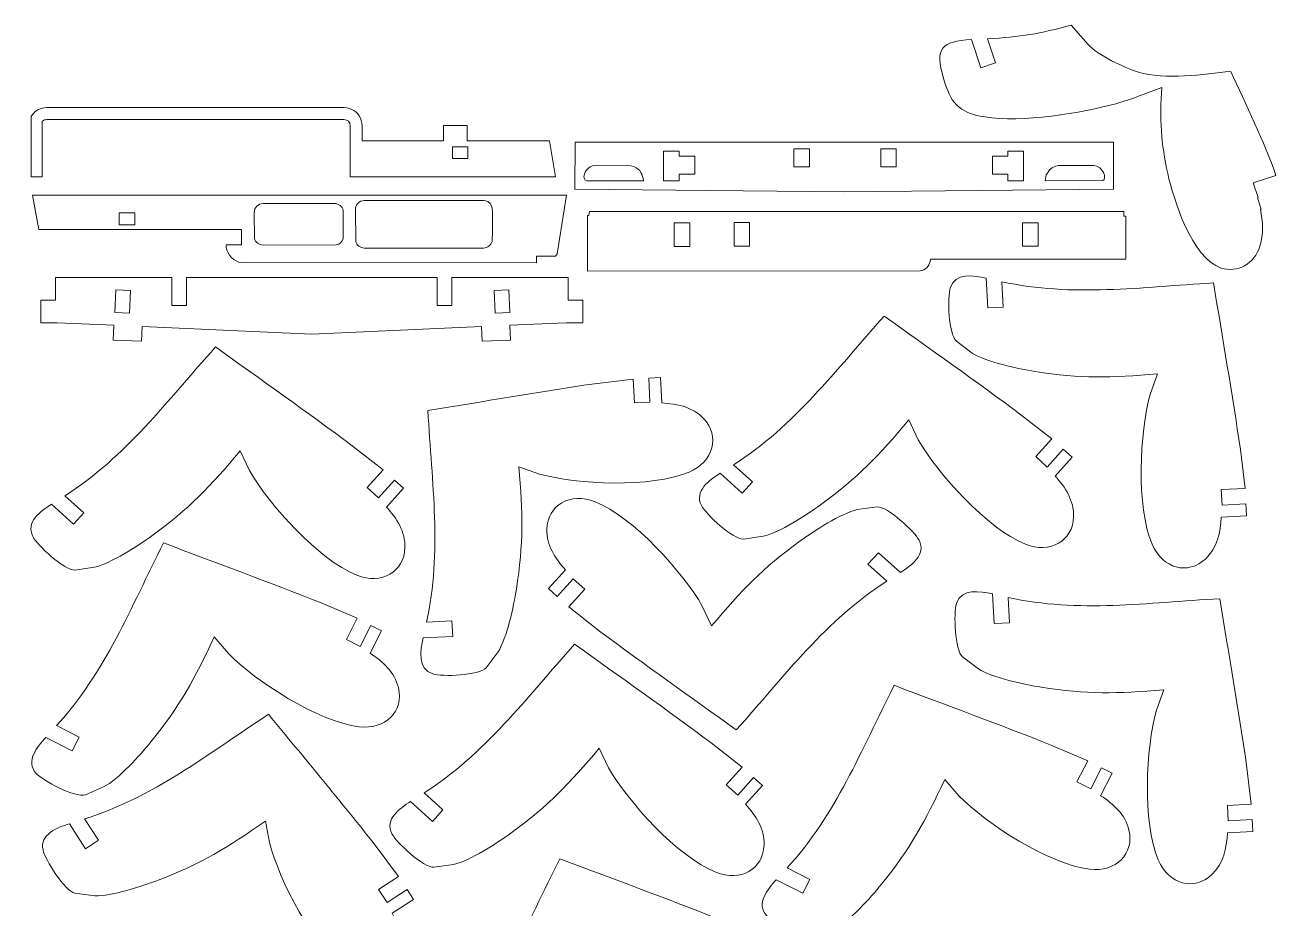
# Model space of a CAD drawing. Header units: centimetres. Extents: x -51 to 93, y -24 to 6.
# Drawn here: x 42.22 to 62.42, y -8.97 to 5.31 of the extents above; entities that cross this region are included whole.
import ezdxf

# ---------------------------------------------------------------- set-up
doc = ezdxf.new("R2010")
doc.units = ezdxf.units.CM
doc.header["$MEASUREMENT"] = 0
doc.layers.add('Camada 1', color=7, linetype='Continuous')

msp = doc.modelspace()

# ---------------------------------------------------------------- linework, layer by layer
at = {"layer": 'Camada 1', "color": 250, "lineweight": 9}
for points, knots in [([(62.17009, 2.33213), (62.17009, 2.33213), (62.18323, 2.3364), (62.18323, 2.3364), (62.18323, 2.3364), (62.18323, 2.3364), (62.12378, 2.51937), (62.12378, 2.51937), (62.12378, 2.51937), (62.12378, 2.51937), (62.13403, 2.5227), (62.13403, 2.5227), (62.13403, 2.5227), (62.13403, 2.5227), (62.05675, 2.76055), (62.05675, 2.76055), (62.05675, 2.76055), (62.05675, 2.76055), (62.42267, 2.87944), (62.42267, 2.87944), (62.42267, 2.87944), (62.2425, 3.40686), (61.92539, 4.04504), (61.69278, 4.56027), (61.69278, 4.56027), (61.25365, 4.51311), (60.63236, 4.41865), (60.20115, 4.54836), (60.20115, 4.54836), (59.96302, 4.61999), (59.55719, 4.82147), (59.38649, 4.99274), (59.38649, 4.99274), (59.38649, 4.99274), (59.11639, 5.30899), (59.11639, 5.30899), (59.11639, 5.30899), (58.61039, 5.16949), (58.28947, 5.1135), (57.76448, 5.08701), (57.76448, 5.08701), (57.76448, 5.08701), (57.89122, 4.69695), (57.89122, 4.69695), (57.89122, 4.69695), (57.89122, 4.69695), (57.65448, 4.62003), (57.65448, 4.62003), (57.65448, 4.62003), (57.65448, 4.62003), (57.50586, 5.07741), (57.50586, 5.07741), (57.50586, 5.07741), (57.01769, 5.04369), (56.9084, 4.94023), (57.054, 4.44714), (57.054, 4.44714), (57.16915, 4.05723), (57.28381, 3.89657), (57.72017, 3.82345), (57.72017, 3.82345), (58.30468, 3.7255), (59.28846, 3.88779), (59.85557, 4.044), (59.85557, 4.044), (60.05992, 4.10028), (60.3685, 4.22205), (60.5775, 4.29821), (60.5775, 4.29821), (60.54127, 3.81158), (60.56646, 3.38715), (60.67486, 2.90933), (60.67486, 2.90933), (60.76741, 2.50138), (61.05904, 1.53983), (61.53738, 1.38418), (61.53738, 1.38418), (61.80041, 1.29859), (62.07439, 1.45345), (62.16268, 1.73734), (62.16268, 1.73734), (62.22397, 1.93441), (62.2136, 2.13337), (62.17009, 2.33213)], [0, 0, 0, 0, 0.04545455, 0.04545455, 0.04545455, 0.04545455, 0.09090909, 0.09090909, 0.09090909, 0.09090909, 0.13636364, 0.13636364, 0.13636364, 0.13636364, 0.18181818, 0.18181818, 0.18181818, 0.18181818, 0.22727273, 0.22727273, 0.22727273, 0.22727273, 0.27272727, 0.27272727, 0.27272727, 0.27272727, 0.31818182, 0.31818182, 0.31818182, 0.31818182, 0.36363636, 0.36363636, 0.36363636, 0.36363636, 0.40909091, 0.40909091, 0.40909091, 0.40909091, 0.45454545, 0.45454545, 0.45454545, 0.45454545, 0.5, 0.5, 0.5, 0.5, 0.54545455, 0.54545455, 0.54545455, 0.54545455, 0.59090909, 0.59090909, 0.59090909, 0.59090909, 0.63636364, 0.63636364, 0.63636364, 0.63636364, 0.68181818, 0.68181818, 0.68181818, 0.68181818, 0.72727273, 0.72727273, 0.72727273, 0.72727273, 0.77272727, 0.77272727, 0.77272727, 0.77272727, 0.81818182, 0.81818182, 0.81818182, 0.81818182, 0.86363636, 0.86363636, 0.86363636, 0.86363636, 0.90909091, 0.90909091, 0.90909091, 0.90909091, 1, 1, 1, 1]), ([(42.3146, 2.85893), (42.3146, 2.85893), (42.49677, 2.85893), (42.49677, 2.85893), (42.49677, 2.85893), (42.49677, 2.85893), (42.49677, 3.75388), (42.49677, 3.75388), (42.49677, 3.75388), (42.52335, 3.7744), (42.53448, 3.78076), (42.57079, 3.78235), (42.57079, 3.78235), (42.57079, 3.78235), (47.36752, 3.78235), (47.36752, 3.78235), (47.36752, 3.78235), (47.43155, 3.7789), (47.4666, 3.74393), (47.47, 3.67987), (47.47, 3.67987), (47.47, 3.67987), (47.47, 2.85893), (47.47, 2.85893), (47.47, 2.85893), (47.47, 2.85893), (50.78599, 2.85893), (50.78599, 2.85893), (50.78599, 2.85893), (50.78599, 2.85893), (50.69026, 3.43607), (50.69026, 3.43607), (50.69026, 3.43607), (50.69026, 3.43607), (49.35929, 3.43607), (49.35929, 3.43607), (49.35929, 3.43607), (49.35929, 3.43607), (49.35929, 3.68614), (49.35929, 3.68614), (49.35929, 3.68614), (49.35929, 3.68614), (48.97454, 3.68614), (48.97454, 3.68614), (48.97454, 3.68614), (48.97454, 3.68614), (48.97454, 3.43607), (48.97454, 3.43607), (48.97454, 3.43607), (48.97454, 3.43607), (47.66239, 3.43607), (47.66239, 3.43607), (47.66239, 3.43607), (47.66332, 3.53542), (47.67668, 3.71739), (47.63629, 3.80634), (47.63629, 3.80634), (47.589, 3.91048), (47.48647, 3.97083), (47.37382, 3.97471), (47.37382, 3.97471), (47.37382, 3.97471), (42.56451, 3.97471), (42.56451, 3.97471), (42.56451, 3.97471), (42.47467, 3.9711), (42.39083, 3.93437), (42.33556, 3.86181), (42.33556, 3.86181), (42.33556, 3.86181), (42.3146, 3.83043), (42.3146, 3.83043), (42.3146, 3.83043), (42.3146, 3.83043), (42.3146, 2.85893), (42.3146, 2.85893)], [0, 0, 0, 0, 0.05, 0.05, 0.05, 0.05, 0.1, 0.1, 0.1, 0.1, 0.15, 0.15, 0.15, 0.15, 0.2, 0.2, 0.2, 0.2, 0.25, 0.25, 0.25, 0.25, 0.3, 0.3, 0.3, 0.3, 0.35, 0.35, 0.35, 0.35, 0.4, 0.4, 0.4, 0.4, 0.45, 0.45, 0.45, 0.45, 0.5, 0.5, 0.5, 0.5, 0.55, 0.55, 0.55, 0.55, 0.6, 0.6, 0.6, 0.6, 0.65, 0.65, 0.65, 0.65, 0.7, 0.7, 0.7, 0.7, 0.75, 0.75, 0.75, 0.75, 0.8, 0.8, 0.8, 0.8, 0.85, 0.85, 0.85, 0.85, 0.9, 0.9, 0.9, 0.9, 1, 1, 1, 1]), ([(49.37012, 3.34361), (49.37012, 3.34361), (49.37012, 3.15125), (49.37012, 3.15125), (49.37012, 3.15125), (49.37012, 3.15125), (49.12003, 3.15125), (49.12003, 3.15125), (49.12003, 3.15125), (49.12003, 3.15125), (49.12003, 3.34361), (49.12003, 3.34361), (49.12003, 3.34361), (49.12003, 3.34361), (49.37012, 3.34361), (49.37012, 3.34361)], [0, 0, 0, 0, 0.2, 0.2, 0.2, 0.2, 0.4, 0.4, 0.4, 0.4, 0.6, 0.6, 0.6, 0.6, 1, 1, 1, 1]), ([(55.45029, 2.6142), (55.45029, 2.6142), (51.10043, 2.65978), (51.10043, 2.65978), (51.10043, 2.65978), (51.10043, 2.65978), (51.10089, 3.41944), (51.10089, 3.41944), (51.10089, 3.41944), (51.10089, 3.41944), (59.80015, 3.41944), (59.80015, 3.41944), (59.80015, 3.41944), (59.80015, 3.41944), (59.80015, 2.65978), (59.80015, 2.65978), (59.80015, 2.65978), (59.80015, 2.65978), (55.45029, 2.6142), (55.45029, 2.6142)], [0, 0, 0, 0, 0.16666667, 0.16666667, 0.16666667, 0.16666667, 0.33333333, 0.33333333, 0.33333333, 0.33333333, 0.5, 0.5, 0.5, 0.5, 0.66666667, 0.66666667, 0.66666667, 0.66666667, 1, 1, 1, 1]), ([(52.78238, 2.7913), (52.78238, 2.7913), (52.78396, 2.90251), (52.78396, 2.90251), (52.78396, 2.90251), (52.78396, 2.90251), (53.03405, 2.90251), (53.03405, 2.90251), (53.03405, 2.90251), (53.03405, 2.90251), (53.03405, 3.19105), (53.03405, 3.19105), (53.03405, 3.19105), (53.03405, 3.19105), (52.78396, 3.19105), (52.78396, 3.19105), (52.78396, 3.19105), (52.78396, 3.19105), (52.78238, 3.27223), (52.78238, 3.27223), (52.78238, 3.27223), (52.78238, 3.27223), (52.53229, 3.27223), (52.53229, 3.27223), (52.53229, 3.27223), (52.53229, 3.27223), (52.53229, 2.7913), (52.53229, 2.7913), (52.53229, 2.7913), (52.53229, 2.7913), (52.78238, 2.7913), (52.78238, 2.7913)], [0, 0, 0, 0, 0.11111111, 0.11111111, 0.11111111, 0.11111111, 0.22222222, 0.22222222, 0.22222222, 0.22222222, 0.33333333, 0.33333333, 0.33333333, 0.33333333, 0.44444444, 0.44444444, 0.44444444, 0.44444444, 0.55555556, 0.55555556, 0.55555556, 0.55555556, 0.66666667, 0.66666667, 0.66666667, 0.66666667, 0.77777778, 0.77777778, 0.77777778, 0.77777778, 1, 1, 1, 1]), ([(54.8861, 3.01977), (54.8861, 3.01977), (54.8861, 3.30834), (54.8861, 3.30834), (54.8861, 3.30834), (54.8861, 3.30834), (54.63601, 3.30834), (54.63601, 3.30834), (54.63601, 3.30834), (54.63601, 3.30834), (54.63601, 3.01977), (54.63601, 3.01977), (54.63601, 3.01977), (54.63601, 3.01977), (54.8861, 3.01977), (54.8861, 3.01977)], [0, 0, 0, 0, 0.2, 0.2, 0.2, 0.2, 0.4, 0.4, 0.4, 0.4, 0.6, 0.6, 0.6, 0.6, 1, 1, 1, 1]), ([(56.04035, 3.01977), (56.04035, 3.01977), (56.04035, 3.30834), (56.04035, 3.30834), (56.04035, 3.30834), (56.04035, 3.30834), (56.29041, 3.30834), (56.29041, 3.30834), (56.29041, 3.30834), (56.29041, 3.30834), (56.29041, 3.01977), (56.29041, 3.01977), (56.29041, 3.01977), (56.29041, 3.01977), (56.04035, 3.01977), (56.04035, 3.01977)], [0, 0, 0, 0, 0.2, 0.2, 0.2, 0.2, 0.4, 0.4, 0.4, 0.4, 0.6, 0.6, 0.6, 0.6, 1, 1, 1, 1]), ([(58.09344, 3.19105), (58.09344, 3.19105), (57.84335, 3.19105), (57.84335, 3.19105), (57.84335, 3.19105), (57.84335, 3.19105), (57.84335, 2.90251), (57.84335, 2.90251), (57.84335, 2.90251), (57.84335, 2.90251), (58.09344, 2.90251), (58.09344, 2.90251), (58.09344, 2.90251), (58.09344, 2.90251), (58.09344, 2.7913), (58.09344, 2.7913), (58.09344, 2.7913), (58.09344, 2.7913), (58.34353, 2.7913), (58.34353, 2.7913), (58.34353, 2.7913), (58.34353, 2.7913), (58.34353, 3.27223), (58.34353, 3.27223), (58.34353, 3.27223), (58.34353, 3.27223), (58.09344, 3.27223), (58.09344, 3.27223), (58.09344, 3.27223), (58.09344, 3.27223), (58.09344, 3.19105), (58.09344, 3.19105)], [0, 0, 0, 0, 0.11111111, 0.11111111, 0.11111111, 0.11111111, 0.22222222, 0.22222222, 0.22222222, 0.22222222, 0.33333333, 0.33333333, 0.33333333, 0.33333333, 0.44444444, 0.44444444, 0.44444444, 0.44444444, 0.55555556, 0.55555556, 0.55555556, 0.55555556, 0.66666667, 0.66666667, 0.66666667, 0.66666667, 0.77777778, 0.77777778, 0.77777778, 0.77777778, 1, 1, 1, 1]), ([(51.2631, 2.80365), (51.2631, 2.80365), (51.29176, 2.79333), (51.29176, 2.79333), (51.29176, 2.79333), (51.29176, 2.79333), (52.20553, 2.79333), (52.20553, 2.79333), (52.20553, 2.79333), (52.19084, 2.89238), (52.16545, 2.97881), (52.05111, 3.02385), (52.05111, 3.02385), (52.05111, 3.02385), (51.95544, 3.04342), (51.95544, 3.04342), (51.95544, 3.04342), (51.95544, 3.04342), (51.39764, 3.03763), (51.39764, 3.03763), (51.39764, 3.03763), (51.32674, 3.02572), (51.26185, 2.95421), (51.24819, 2.87664), (51.24819, 2.87664), (51.24123, 2.83719), (51.2464, 2.8381), (51.2631, 2.80365)], [0, 0, 0, 0, 0.125, 0.125, 0.125, 0.125, 0.25, 0.25, 0.25, 0.25, 0.375, 0.375, 0.375, 0.375, 0.5, 0.5, 0.5, 0.5, 0.625, 0.625, 0.625, 0.625, 0.75, 0.75, 0.75, 0.75, 1, 1, 1, 1]), ([(58.71305, 2.88902), (58.71305, 2.88902), (58.69402, 2.79333), (58.69402, 2.79333), (58.69402, 2.79333), (58.69402, 2.79333), (59.62584, 2.79732), (59.62584, 2.79732), (59.62584, 2.79732), (59.69912, 2.82216), (59.63008, 3.03025), (59.47807, 3.04196), (59.47807, 3.04196), (59.47807, 3.04196), (58.90364, 3.0388), (58.90364, 3.0388), (58.90364, 3.0388), (58.80372, 3.02152), (58.75848, 2.97102), (58.71305, 2.88902)], [0, 0, 0, 0, 0.16666667, 0.16666667, 0.16666667, 0.16666667, 0.33333333, 0.33333333, 0.33333333, 0.33333333, 0.5, 0.5, 0.5, 0.5, 0.66666667, 0.66666667, 0.66666667, 0.66666667, 1, 1, 1, 1]), ([(42.43795, 2.00901), (42.43795, 2.00901), (42.33973, 2.56327), (42.33973, 2.56327), (42.33973, 2.56327), (42.33973, 2.56327), (50.96084, 2.56327), (50.96084, 2.56327), (50.96084, 2.56327), (50.96084, 2.56327), (50.81361, 1.61465), (50.81361, 1.61465), (50.81361, 1.61465), (50.81361, 1.61465), (50.78491, 1.57446), (50.78491, 1.57446), (50.78491, 1.57446), (50.78491, 1.57446), (50.47684, 1.57446), (50.47684, 1.57446), (50.47684, 1.57446), (50.47684, 1.57446), (50.47684, 1.47038), (50.47684, 1.47038), (50.47684, 1.47038), (50.47684, 1.47038), (45.7167, 1.47283), (45.7167, 1.47283), (45.7167, 1.47283), (45.59686, 1.48331), (45.48354, 1.59468), (45.46829, 1.72127), (45.46829, 1.72127), (45.46829, 1.72127), (45.46581, 1.75892), (45.46581, 1.75892), (45.46581, 1.75892), (45.46581, 1.75892), (45.7159, 1.75892), (45.7159, 1.75892), (45.7159, 1.75892), (45.7159, 1.75892), (45.7159, 2.00901), (45.7159, 2.00901), (45.7159, 2.00901), (45.7159, 2.00901), (42.43795, 2.00901), (42.43795, 2.00901)], [0, 0, 0, 0, 0.07692308, 0.07692308, 0.07692308, 0.07692308, 0.15384615, 0.15384615, 0.15384615, 0.15384615, 0.23076923, 0.23076923, 0.23076923, 0.23076923, 0.30769231, 0.30769231, 0.30769231, 0.30769231, 0.38461538, 0.38461538, 0.38461538, 0.38461538, 0.46153846, 0.46153846, 0.46153846, 0.46153846, 0.53846154, 0.53846154, 0.53846154, 0.53846154, 0.61538462, 0.61538462, 0.61538462, 0.61538462, 0.69230769, 0.69230769, 0.69230769, 0.69230769, 0.76923077, 0.76923077, 0.76923077, 0.76923077, 0.84615385, 0.84615385, 0.84615385, 0.84615385, 1, 1, 1, 1]), ([(47.35615, 1.86086), (47.35615, 1.86086), (47.35615, 2.32028), (47.35615, 2.32028), (47.35615, 2.32028), (47.34595, 2.37959), (47.2822, 2.42306), (47.21681, 2.42721), (47.21681, 2.42721), (47.21681, 2.42721), (46.06257, 2.42721), (46.06257, 2.42721), (46.06257, 2.42721), (45.9781, 2.42134), (45.92369, 2.36778), (45.91827, 2.28294), (45.91827, 2.28294), (45.91827, 2.28294), (45.92321, 1.86086), (45.92321, 1.86086), (45.92321, 1.86086), (45.93387, 1.80099), (45.99735, 1.75811), (46.06257, 1.75393), (46.06257, 1.75393), (46.06257, 1.75393), (47.24254, 1.75709), (47.24254, 1.75709), (47.24254, 1.75709), (47.30668, 1.76926), (47.33391, 1.80562), (47.35615, 1.86086)], [0, 0, 0, 0, 0.11111111, 0.11111111, 0.11111111, 0.11111111, 0.22222222, 0.22222222, 0.22222222, 0.22222222, 0.33333333, 0.33333333, 0.33333333, 0.33333333, 0.44444444, 0.44444444, 0.44444444, 0.44444444, 0.55555556, 0.55555556, 0.55555556, 0.55555556, 0.66666667, 0.66666667, 0.66666667, 0.66666667, 0.77777778, 0.77777778, 0.77777778, 0.77777778, 1, 1, 1, 1]), ([(49.76082, 1.81277), (49.76728, 1.90485), (49.77881, 2.33232), (49.75338, 2.39096), (49.75338, 2.39096), (49.73099, 2.44259), (49.67579, 2.47175), (49.62146, 2.47533), (49.62146, 2.47533), (49.62146, 2.47533), (47.69774, 2.47533), (47.69774, 2.47533), (47.69774, 2.47533), (47.61315, 2.46941), (47.55899, 2.41593), (47.55344, 2.33103), (47.55344, 2.33103), (47.55344, 2.33103), (47.55838, 1.81277), (47.55838, 1.81277), (47.55838, 1.81277), (47.56834, 1.75255), (47.63394, 1.71), (47.69774, 1.70584), (47.69774, 1.70584), (47.69774, 1.70584), (49.62146, 1.70584), (49.62146, 1.70584), (49.62146, 1.70584), (49.69865, 1.71056), (49.73431, 1.74699), (49.76082, 1.81277)], [0, 0, 0, 0, 0.11111111, 0.11111111, 0.11111111, 0.11111111, 0.22222222, 0.22222222, 0.22222222, 0.22222222, 0.33333333, 0.33333333, 0.33333333, 0.33333333, 0.44444444, 0.44444444, 0.44444444, 0.44444444, 0.55555556, 0.55555556, 0.55555556, 0.55555556, 0.66666667, 0.66666667, 0.66666667, 0.66666667, 0.77777778, 0.77777778, 0.77777778, 0.77777778, 1, 1, 1, 1]), ([(43.73928, 2.08194), (43.73928, 2.08194), (43.73928, 2.2743), (43.73928, 2.2743), (43.73928, 2.2743), (43.73928, 2.2743), (43.98937, 2.2743), (43.98937, 2.2743), (43.98937, 2.2743), (43.98937, 2.2743), (43.98937, 2.08194), (43.98937, 2.08194), (43.98937, 2.08194), (43.98937, 2.08194), (43.73928, 2.08194), (43.73928, 2.08194)], [0, 0, 0, 0, 0.2, 0.2, 0.2, 0.2, 0.4, 0.4, 0.4, 0.4, 0.6, 0.6, 0.6, 0.6, 1, 1, 1, 1]), ([(51.30078, 2.23089), (51.30078, 2.23089), (51.30078, 1.33589), (51.30078, 1.33589), (51.30078, 1.33589), (51.30078, 1.33589), (56.67488, 1.33753), (56.67488, 1.33753), (56.67488, 1.33753), (56.75757, 1.34473), (56.82014, 1.41299), (56.83706, 1.49135), (56.83706, 1.49135), (56.83706, 1.49135), (56.84214, 1.52825), (56.84214, 1.52825), (56.84214, 1.52825), (56.84214, 1.52825), (59.99979, 1.52825), (59.99979, 1.52825), (59.99979, 1.52825), (59.99979, 1.52825), (59.99979, 2.2208), (59.99979, 2.2208), (59.99979, 2.2208), (59.99979, 2.2208), (59.96573, 2.2208), (59.96573, 2.2208), (59.96573, 2.2208), (59.96573, 2.2208), (59.96573, 2.29775), (59.96573, 2.29775), (59.96573, 2.29775), (59.96573, 2.29775), (51.33481, 2.29775), (51.33481, 2.29775), (51.33481, 2.29775), (51.33481, 2.29775), (51.32523, 2.23089), (51.32523, 2.23089), (51.32523, 2.23089), (51.32523, 2.23089), (51.30078, 2.23089), (51.30078, 2.23089)], [0, 0, 0, 0, 0.08333333, 0.08333333, 0.08333333, 0.08333333, 0.16666667, 0.16666667, 0.16666667, 0.16666667, 0.25, 0.25, 0.25, 0.25, 0.33333333, 0.33333333, 0.33333333, 0.33333333, 0.41666667, 0.41666667, 0.41666667, 0.41666667, 0.5, 0.5, 0.5, 0.5, 0.58333333, 0.58333333, 0.58333333, 0.58333333, 0.66666667, 0.66666667, 0.66666667, 0.66666667, 0.75, 0.75, 0.75, 0.75, 0.83333333, 0.83333333, 0.83333333, 0.83333333, 1, 1, 1, 1]), ([(52.95498, 1.72981), (52.95498, 1.72981), (52.70489, 1.72981), (52.70489, 1.72981), (52.70489, 1.72981), (52.70489, 1.72981), (52.70489, 2.11455), (52.70489, 2.11455), (52.70489, 2.11455), (52.70489, 2.11455), (52.95498, 2.11455), (52.95498, 2.11455), (52.95498, 2.11455), (52.95498, 2.11455), (52.95498, 1.72981), (52.95498, 1.72981)], [0, 0, 0, 0, 0.2, 0.2, 0.2, 0.2, 0.4, 0.4, 0.4, 0.4, 0.6, 0.6, 0.6, 0.6, 1, 1, 1, 1]), ([(53.66949, 2.12031), (53.66949, 2.12031), (53.66949, 1.73556), (53.66949, 1.73556), (53.66949, 1.73556), (53.66949, 1.73556), (53.91958, 1.73556), (53.91958, 1.73556), (53.91958, 1.73556), (53.91958, 1.73556), (53.91958, 2.12031), (53.91958, 2.12031), (53.91958, 2.12031), (53.91958, 2.12031), (53.66949, 2.12031), (53.66949, 2.12031)], [0, 0, 0, 0, 0.2, 0.2, 0.2, 0.2, 0.4, 0.4, 0.4, 0.4, 0.6, 0.6, 0.6, 0.6, 1, 1, 1, 1]), ([(58.58101, 2.11455), (58.58101, 2.11455), (58.33092, 2.11455), (58.33092, 2.11455), (58.33092, 2.11455), (58.33092, 2.11455), (58.33092, 1.73556), (58.33092, 1.73556), (58.33092, 1.73556), (58.33092, 1.73556), (58.58101, 1.73556), (58.58101, 1.73556), (58.58101, 1.73556), (58.58101, 1.73556), (58.58101, 2.11455), (58.58101, 2.11455)], [0, 0, 0, 0, 0.2, 0.2, 0.2, 0.2, 0.4, 0.4, 0.4, 0.4, 0.6, 0.6, 0.6, 0.6, 1, 1, 1, 1]), ([(50.99113, 0.86676), (50.99113, 0.86676), (50.99113, 1.23306), (50.99113, 1.23306), (50.99113, 1.23306), (50.99113, 1.23306), (49.11033, 1.23306), (49.11033, 1.23306), (49.11033, 1.23306), (49.11033, 1.23306), (49.11033, 0.78031), (49.11033, 0.78031), (49.11033, 0.78031), (49.11033, 0.78031), (48.87223, 0.78031), (48.87223, 0.78031), (48.87223, 0.78031), (48.87223, 0.78031), (48.87223, 1.23306), (48.87223, 1.23306), (48.87223, 1.23306), (48.87223, 1.23306), (44.82454, 1.23306), (44.82454, 1.23306), (44.82454, 1.23306), (44.82454, 1.23306), (44.82454, 0.78034), (44.82454, 0.78034), (44.82454, 0.78034), (44.82454, 0.78034), (44.58644, 0.78034), (44.58644, 0.78034), (44.58644, 0.78034), (44.58644, 0.78034), (44.58642, 1.23306), (44.58642, 1.23306), (44.58642, 1.23306), (44.58642, 1.23306), (42.70945, 1.23306), (42.70945, 1.23306), (42.70945, 1.23306), (42.70945, 1.23306), (42.70945, 0.86676), (42.70945, 0.86676), (42.70945, 0.86676), (42.70945, 0.86676), (42.47135, 0.86676), (42.47135, 0.86676), (42.47135, 0.86676), (42.47135, 0.86676), (42.47135, 0.50045), (42.47135, 0.50045), (42.47135, 0.50045), (42.47135, 0.50045), (42.73692, 0.50045), (42.73692, 0.50045), (42.73692, 0.50045), (42.73692, 0.50045), (43.65175, 0.4591), (43.65175, 0.4591), (43.65175, 0.4591), (43.65175, 0.4591), (43.641, 0.22124), (43.641, 0.22124), (43.641, 0.22124), (43.641, 0.22124), (44.09842, 0.20057), (44.09842, 0.20057), (44.09842, 0.20057), (44.09842, 0.20057), (44.10917, 0.43843), (44.10917, 0.43843), (44.10917, 0.43843), (44.10917, 0.43843), (46.84867, 0.31461), (46.84867, 0.31461), (46.84867, 0.31461), (46.84867, 0.31461), (49.58816, 0.43843), (49.58816, 0.43843), (49.58816, 0.43843), (49.58816, 0.43843), (49.59891, 0.20057), (49.59891, 0.20057), (49.59891, 0.20057), (49.59891, 0.20057), (50.05633, 0.22124), (50.05633, 0.22124), (50.05633, 0.22124), (50.05633, 0.22124), (50.04558, 0.4591), (50.04558, 0.4591), (50.04558, 0.4591), (50.04558, 0.4591), (50.96042, 0.50045), (50.96042, 0.50045), (50.96042, 0.50045), (50.96042, 0.50045), (51.22923, 0.50045), (51.22923, 0.50045), (51.22923, 0.50045), (51.22923, 0.50045), (51.22923, 0.86676), (51.22923, 0.86676), (51.22923, 0.86676), (51.22923, 0.86676), (50.99113, 0.86676), (50.99113, 0.86676)], [0, 0, 0, 0, 0.03571429, 0.03571429, 0.03571429, 0.03571429, 0.07142857, 0.07142857, 0.07142857, 0.07142857, 0.10714286, 0.10714286, 0.10714286, 0.10714286, 0.14285714, 0.14285714, 0.14285714, 0.14285714, 0.17857143, 0.17857143, 0.17857143, 0.17857143, 0.21428571, 0.21428571, 0.21428571, 0.21428571, 0.25, 0.25, 0.25, 0.25, 0.28571429, 0.28571429, 0.28571429, 0.28571429, 0.32142857, 0.32142857, 0.32142857, 0.32142857, 0.35714286, 0.35714286, 0.35714286, 0.35714286, 0.39285714, 0.39285714, 0.39285714, 0.39285714, 0.42857143, 0.42857143, 0.42857143, 0.42857143, 0.46428571, 0.46428571, 0.46428571, 0.46428571, 0.5, 0.5, 0.5, 0.5, 0.53571429, 0.53571429, 0.53571429, 0.53571429, 0.57142857, 0.57142857, 0.57142857, 0.57142857, 0.60714286, 0.60714286, 0.60714286, 0.60714286, 0.64285714, 0.64285714, 0.64285714, 0.64285714, 0.67857143, 0.67857143, 0.67857143, 0.67857143, 0.71428571, 0.71428571, 0.71428571, 0.71428571, 0.75, 0.75, 0.75, 0.75, 0.78571429, 0.78571429, 0.78571429, 0.78571429, 0.82142857, 0.82142857, 0.82142857, 0.82142857, 0.85714286, 0.85714286, 0.85714286, 0.85714286, 0.89285714, 0.89285714, 0.89285714, 0.89285714, 0.92857143, 0.92857143, 0.92857143, 0.92857143, 1, 1, 1, 1]), ([(58.01837, 0.754), (58.01837, 0.754), (57.99577, 1.16354), (57.99577, 1.16354), (57.99577, 1.16354), (59.13682, 0.91268), (60.23943, 1.07848), (61.41481, 1.14279), (61.41481, 1.14279), (61.55978, 0.2498), (61.71764, -0.65268), (61.84796, -1.54641), (61.84796, -1.54641), (61.84796, -1.54641), (61.92384, -2.17445), (61.92384, -2.17445), (61.92384, -2.17445), (61.92384, -2.17445), (61.53961, -2.19459), (61.53961, -2.19459), (61.53961, -2.19459), (61.53961, -2.19459), (61.5527, -2.44435), (61.5527, -2.44435), (61.5527, -2.44435), (61.5527, -2.44435), (61.93692, -2.42421), (61.93692, -2.42421), (61.93692, -2.42421), (61.93692, -2.42421), (61.94699, -2.61633), (61.94699, -2.61633), (61.94699, -2.61633), (61.94699, -2.61633), (61.53821, -2.63775), (61.53821, -2.63775), (61.53821, -2.63775), (61.52644, -2.88291), (61.47491, -3.13469), (61.28707, -3.31131), (61.28707, -3.31131), (61.00075, -3.58051), (60.5917, -3.47313), (60.42207, -3.07596), (60.42207, -3.07596), (60.16037, -2.46322), (60.22347, -1.26562), (60.39071, -0.65794), (60.39071, -0.65794), (60.39071, -0.65794), (60.50878, -0.32644), (60.50878, -0.32644), (60.50878, -0.32644), (59.75432, -0.38959), (59.27323, -0.40514), (58.52911, -0.28614), (58.52911, -0.28614), (58.25798, -0.24278), (57.74683, -0.13589), (57.51727, 0.00943), (57.51727, 0.00943), (57.51727, 0.00943), (57.26043, 0.20261), (57.26043, 0.20261), (57.26043, 0.20261), (57.13271, 0.31576), (57.11462, 0.91382), (57.16212, 1.06367), (57.16212, 1.06367), (57.24259, 1.31754), (57.54103, 1.26297), (57.74347, 1.22121), (57.74347, 1.22121), (57.74347, 1.22121), (57.76864, 0.74092), (57.76864, 0.74092), (57.76864, 0.74092), (57.76864, 0.74092), (58.01837, 0.754), (58.01837, 0.754)], [0, 0, 0, 0, 0.04761905, 0.04761905, 0.04761905, 0.04761905, 0.0952381, 0.0952381, 0.0952381, 0.0952381, 0.14285714, 0.14285714, 0.14285714, 0.14285714, 0.19047619, 0.19047619, 0.19047619, 0.19047619, 0.23809524, 0.23809524, 0.23809524, 0.23809524, 0.28571429, 0.28571429, 0.28571429, 0.28571429, 0.33333333, 0.33333333, 0.33333333, 0.33333333, 0.38095238, 0.38095238, 0.38095238, 0.38095238, 0.42857143, 0.42857143, 0.42857143, 0.42857143, 0.47619048, 0.47619048, 0.47619048, 0.47619048, 0.52380952, 0.52380952, 0.52380952, 0.52380952, 0.57142857, 0.57142857, 0.57142857, 0.57142857, 0.61904762, 0.61904762, 0.61904762, 0.61904762, 0.66666667, 0.66666667, 0.66666667, 0.66666667, 0.71428571, 0.71428571, 0.71428571, 0.71428571, 0.76190476, 0.76190476, 0.76190476, 0.76190476, 0.80952381, 0.80952381, 0.80952381, 0.80952381, 0.85714286, 0.85714286, 0.85714286, 0.85714286, 0.9047619, 0.9047619, 0.9047619, 0.9047619, 1, 1, 1, 1]), ([(43.68232, 1.03276), (43.68232, 1.03276), (43.66694, 0.66677), (43.66694, 0.66677), (43.66694, 0.66677), (43.66694, 0.66677), (43.90485, 0.65678), (43.90485, 0.65678), (43.90485, 0.65678), (43.90485, 0.65678), (43.92022, 1.02269), (43.92022, 1.02269), (43.92022, 1.02269), (43.92022, 1.02269), (43.68232, 1.03276), (43.68232, 1.03276)], [0, 0, 0, 0, 0.2, 0.2, 0.2, 0.2, 0.4, 0.4, 0.4, 0.4, 0.6, 0.6, 0.6, 0.6, 1, 1, 1, 1]), ([(50.0466, 0.66644), (50.0466, 0.66644), (50.03163, 1.03245), (50.03163, 1.03245), (50.03163, 1.03245), (50.03163, 1.03245), (49.7936, 1.02278), (49.7936, 1.02278), (49.7936, 1.02278), (49.7936, 1.02278), (49.80869, 0.65678), (49.80869, 0.65678), (49.80869, 0.65678), (49.80869, 0.65678), (50.0466, 0.66644), (50.0466, 0.66644)], [0, 0, 0, 0, 0.2, 0.2, 0.2, 0.2, 0.4, 0.4, 0.4, 0.4, 0.6, 0.6, 0.6, 0.6, 1, 1, 1, 1]), ([(53.96797, -2.06732), (53.96797, -2.06732), (53.66242, -1.79374), (53.66242, -1.79374), (53.66242, -1.79374), (54.64718, -1.16356), (55.30842, -0.26822), (56.0947, 0.60924), (56.0947, 0.60924), (56.82867, 0.0803), (57.57842, -0.44622), (58.30255, -0.98604), (58.30255, -0.98604), (58.30255, -0.98604), (58.80028, -1.37647), (58.80028, -1.37647), (58.80028, -1.37647), (58.80028, -1.37647), (58.54283, -1.6624), (58.54283, -1.6624), (58.54283, -1.6624), (58.54283, -1.6624), (58.72869, -1.82974), (58.72869, -1.82974), (58.72869, -1.82974), (58.72869, -1.82974), (58.98613, -1.54381), (58.98613, -1.54381), (58.98613, -1.54381), (58.98613, -1.54381), (59.12911, -1.67255), (59.12911, -1.67255), (59.12911, -1.67255), (59.12911, -1.67255), (58.8552, -1.97675), (58.8552, -1.97675), (58.8552, -1.97675), (59.0203, -2.15852), (59.16177, -2.37281), (59.15389, -2.6306), (59.15389, -2.6306), (59.14188, -3.02328), (58.77676, -3.23677), (58.37583, -3.07584), (58.37583, -3.07584), (57.75761, -2.82769), (56.95519, -1.93607), (56.64386, -1.38822), (56.64386, -1.38822), (56.64386, -1.38822), (56.49296, -1.07034), (56.49296, -1.07034), (56.49296, -1.07034), (56.00415, -1.64845), (55.67491, -1.99964), (55.06463, -2.44169), (55.06463, -2.44169), (54.84231, -2.60273), (54.40513, -2.88859), (54.14013, -2.94814), (54.14013, -2.94814), (54.14013, -2.94814), (53.82193, -2.99317), (53.82193, -2.99317), (53.82193, -2.99317), (53.65162, -3.00346), (53.21589, -2.59335), (53.14354, -2.45381), (53.14354, -2.45381), (53.02095, -2.21736), (53.27054, -2.04499), (53.44324, -1.93135), (53.44324, -1.93135), (53.44324, -1.93135), (53.80064, -2.25316), (53.80064, -2.25316), (53.80064, -2.25316), (53.80064, -2.25316), (53.96797, -2.06732), (53.96797, -2.06732)], [0, 0, 0, 0, 0.04761905, 0.04761905, 0.04761905, 0.04761905, 0.0952381, 0.0952381, 0.0952381, 0.0952381, 0.14285714, 0.14285714, 0.14285714, 0.14285714, 0.19047619, 0.19047619, 0.19047619, 0.19047619, 0.23809524, 0.23809524, 0.23809524, 0.23809524, 0.28571429, 0.28571429, 0.28571429, 0.28571429, 0.33333333, 0.33333333, 0.33333333, 0.33333333, 0.38095238, 0.38095238, 0.38095238, 0.38095238, 0.42857143, 0.42857143, 0.42857143, 0.42857143, 0.47619048, 0.47619048, 0.47619048, 0.47619048, 0.52380952, 0.52380952, 0.52380952, 0.52380952, 0.57142857, 0.57142857, 0.57142857, 0.57142857, 0.61904762, 0.61904762, 0.61904762, 0.61904762, 0.66666667, 0.66666667, 0.66666667, 0.66666667, 0.71428571, 0.71428571, 0.71428571, 0.71428571, 0.76190476, 0.76190476, 0.76190476, 0.76190476, 0.80952381, 0.80952381, 0.80952381, 0.80952381, 0.85714286, 0.85714286, 0.85714286, 0.85714286, 0.9047619, 0.9047619, 0.9047619, 0.9047619, 1, 1, 1, 1]), ([(43.16797, -2.56732), (43.16797, -2.56732), (42.86241, -2.29373), (42.86241, -2.29373), (42.86241, -2.29373), (43.84633, -1.66461), (44.50945, -0.76686), (45.29472, 0.10922), (45.29472, 0.10922), (46.02868, -0.41969), (46.77844, -0.94624), (47.50255, -1.48604), (47.50255, -1.48604), (47.50255, -1.48604), (48.0003, -1.87649), (48.0003, -1.87649), (48.0003, -1.87649), (48.0003, -1.87649), (47.74285, -2.16242), (47.74285, -2.16242), (47.74285, -2.16242), (47.74285, -2.16242), (47.92871, -2.32976), (47.92871, -2.32976), (47.92871, -2.32976), (47.92871, -2.32976), (48.18616, -2.04383), (48.18616, -2.04383), (48.18616, -2.04383), (48.18616, -2.04383), (48.32911, -2.17255), (48.32911, -2.17255), (48.32911, -2.17255), (48.32911, -2.17255), (48.0552, -2.47675), (48.0552, -2.47675), (48.0552, -2.47675), (48.22029, -2.6585), (48.36179, -2.87283), (48.35389, -3.1306), (48.35389, -3.1306), (48.34185, -3.52336), (47.97671, -3.73679), (47.57583, -3.57584), (47.57583, -3.57584), (46.95747, -3.32757), (46.15534, -2.43622), (45.84386, -1.88822), (45.84386, -1.88822), (45.84386, -1.88822), (45.69296, -1.57034), (45.69296, -1.57034), (45.69296, -1.57034), (45.20411, -2.14851), (44.87496, -2.49961), (44.26463, -2.94169), (44.26463, -2.94169), (44.04224, -3.10278), (43.60523, -3.38857), (43.34013, -3.44814), (43.34013, -3.44814), (43.34013, -3.44814), (43.02193, -3.49317), (43.02193, -3.49317), (43.02193, -3.49317), (42.85162, -3.50346), (42.41588, -3.09336), (42.34354, -2.95381), (42.34354, -2.95381), (42.22096, -2.71737), (42.47055, -2.54498), (42.64324, -2.43135), (42.64324, -2.43135), (42.64324, -2.43135), (43.00064, -2.75316), (43.00064, -2.75316), (43.00064, -2.75316), (43.00064, -2.75316), (43.16797, -2.56732), (43.16797, -2.56732)], [0, 0, 0, 0, 0.04761905, 0.04761905, 0.04761905, 0.04761905, 0.0952381, 0.0952381, 0.0952381, 0.0952381, 0.14285714, 0.14285714, 0.14285714, 0.14285714, 0.19047619, 0.19047619, 0.19047619, 0.19047619, 0.23809524, 0.23809524, 0.23809524, 0.23809524, 0.28571429, 0.28571429, 0.28571429, 0.28571429, 0.33333333, 0.33333333, 0.33333333, 0.33333333, 0.38095238, 0.38095238, 0.38095238, 0.38095238, 0.42857143, 0.42857143, 0.42857143, 0.42857143, 0.47619048, 0.47619048, 0.47619048, 0.47619048, 0.52380952, 0.52380952, 0.52380952, 0.52380952, 0.57142857, 0.57142857, 0.57142857, 0.57142857, 0.61904762, 0.61904762, 0.61904762, 0.61904762, 0.66666667, 0.66666667, 0.66666667, 0.66666667, 0.71428571, 0.71428571, 0.71428571, 0.71428571, 0.76190476, 0.76190476, 0.76190476, 0.76190476, 0.80952381, 0.80952381, 0.80952381, 0.80952381, 0.85714286, 0.85714286, 0.85714286, 0.85714286, 0.9047619, 0.9047619, 0.9047619, 0.9047619, 1, 1, 1, 1]), ([(49.1131, -4.3151), (49.1131, -4.3151), (48.70359, -4.3377), (48.70359, -4.3377), (48.70359, -4.3377), (48.95442, -3.1968), (48.78858, -2.09383), (48.72434, -0.91866), (48.72434, -0.91866), (49.61732, -0.77367), (50.51981, -0.61583), (51.41353, -0.48551), (51.41353, -0.48551), (51.41353, -0.48551), (52.04158, -0.40963), (52.04158, -0.40963), (52.04158, -0.40963), (52.04158, -0.40963), (52.06172, -0.79386), (52.06172, -0.79386), (52.06172, -0.79386), (52.06172, -0.79386), (52.31144, -0.78077), (52.31144, -0.78077), (52.31144, -0.78077), (52.31144, -0.78077), (52.2913, -0.39655), (52.2913, -0.39655), (52.2913, -0.39655), (52.2913, -0.39655), (52.48343, -0.38648), (52.48343, -0.38648), (52.48343, -0.38648), (52.48343, -0.38648), (52.50485, -0.79526), (52.50485, -0.79526), (52.50485, -0.79526), (52.75013, -0.80705), (53.00168, -0.85853), (53.1784, -1.0464), (53.1784, -1.0464), (53.44754, -1.33253), (53.34042, -1.74167), (52.94306, -1.9114), (52.94306, -1.9114), (52.33044, -2.17308), (51.13258, -2.11001), (50.52504, -1.94276), (50.52504, -1.94276), (50.52504, -1.94276), (50.19356, -1.82469), (50.19356, -1.82469), (50.19356, -1.82469), (50.25671, -2.57918), (50.27224, -3.06021), (50.15327, -3.80436), (50.15327, -3.80436), (50.10993, -4.07547), (50.00297, -4.58666), (49.85767, -4.8162), (49.85767, -4.8162), (49.85767, -4.8162), (49.66451, -5.07304), (49.66451, -5.07304), (49.66451, -5.07304), (49.55136, -5.20075), (48.95326, -5.21887), (48.80343, -5.17135), (48.80343, -5.17135), (48.54955, -5.09084), (48.60415, -4.79246), (48.64591, -4.59), (48.64591, -4.59), (48.64591, -4.59), (49.12618, -4.56483), (49.12618, -4.56483), (49.12618, -4.56483), (49.12618, -4.56483), (49.1131, -4.3151), (49.1131, -4.3151)], [0, 0, 0, 0, 0.04761905, 0.04761905, 0.04761905, 0.04761905, 0.0952381, 0.0952381, 0.0952381, 0.0952381, 0.14285714, 0.14285714, 0.14285714, 0.14285714, 0.19047619, 0.19047619, 0.19047619, 0.19047619, 0.23809524, 0.23809524, 0.23809524, 0.23809524, 0.28571429, 0.28571429, 0.28571429, 0.28571429, 0.33333333, 0.33333333, 0.33333333, 0.33333333, 0.38095238, 0.38095238, 0.38095238, 0.38095238, 0.42857143, 0.42857143, 0.42857143, 0.42857143, 0.47619048, 0.47619048, 0.47619048, 0.47619048, 0.52380952, 0.52380952, 0.52380952, 0.52380952, 0.57142857, 0.57142857, 0.57142857, 0.57142857, 0.61904762, 0.61904762, 0.61904762, 0.61904762, 0.66666667, 0.66666667, 0.66666667, 0.66666667, 0.71428571, 0.71428571, 0.71428571, 0.71428571, 0.76190476, 0.76190476, 0.76190476, 0.76190476, 0.80952381, 0.80952381, 0.80952381, 0.80952381, 0.85714286, 0.85714286, 0.85714286, 0.85714286, 0.9047619, 0.9047619, 0.9047619, 0.9047619, 1, 1, 1, 1]), ([(55.83261, -3.39905), (55.83261, -3.39905), (56.13818, -3.67261), (56.13818, -3.67261), (56.13818, -3.67261), (55.1538, -4.30226), (54.49169, -5.19886), (53.70587, -6.07557), (53.70587, -6.07557), (52.97202, -5.54685), (52.22189, -5.01997), (51.49801, -4.48033), (51.49801, -4.48033), (51.49801, -4.48033), (51.00026, -4.08988), (51.00026, -4.08988), (51.00026, -4.08988), (51.00026, -4.08988), (51.25771, -3.80396), (51.25771, -3.80396), (51.25771, -3.80396), (51.25771, -3.80396), (51.07188, -3.63664), (51.07188, -3.63664), (51.07188, -3.63664), (51.07188, -3.63664), (50.81443, -3.92256), (50.81443, -3.92256), (50.81443, -3.92256), (50.81443, -3.92256), (50.67146, -3.79383), (50.67146, -3.79383), (50.67146, -3.79383), (50.67146, -3.79383), (50.94538, -3.48961), (50.94538, -3.48961), (50.94538, -3.48961), (50.7803, -3.30785), (50.6388, -3.09354), (50.64668, -2.83577), (50.64668, -2.83577), (50.65868, -2.4432), (51.02359, -2.22958), (51.42477, -2.39051), (51.42477, -2.39051), (52.04296, -2.63849), (52.8453, -3.53043), (53.15671, -4.07815), (53.15671, -4.07815), (53.15671, -4.07815), (53.30763, -4.39602), (53.30763, -4.39602), (53.30763, -4.39602), (53.79647, -3.81786), (54.12563, -3.46675), (54.73594, -3.02468), (54.73594, -3.02468), (54.95834, -2.86358), (55.39535, -2.57782), (55.66046, -2.51821), (55.66046, -2.51821), (55.66046, -2.51821), (55.97866, -2.47318), (55.97866, -2.47318), (55.97866, -2.47318), (56.14899, -2.46288), (56.58471, -2.87305), (56.65703, -3.01257), (56.65703, -3.01257), (56.77962, -3.24902), (56.53007, -3.42135), (56.35735, -3.535), (56.35735, -3.535), (56.35735, -3.535), (55.99995, -3.21319), (55.99995, -3.21319), (55.99995, -3.21319), (55.99995, -3.21319), (55.83261, -3.39905), (55.83261, -3.39905)], [0, 0, 0, 0, 0.04761905, 0.04761905, 0.04761905, 0.04761905, 0.0952381, 0.0952381, 0.0952381, 0.0952381, 0.14285714, 0.14285714, 0.14285714, 0.14285714, 0.19047619, 0.19047619, 0.19047619, 0.19047619, 0.23809524, 0.23809524, 0.23809524, 0.23809524, 0.28571429, 0.28571429, 0.28571429, 0.28571429, 0.33333333, 0.33333333, 0.33333333, 0.33333333, 0.38095238, 0.38095238, 0.38095238, 0.38095238, 0.42857143, 0.42857143, 0.42857143, 0.42857143, 0.47619048, 0.47619048, 0.47619048, 0.47619048, 0.52380952, 0.52380952, 0.52380952, 0.52380952, 0.57142857, 0.57142857, 0.57142857, 0.57142857, 0.61904762, 0.61904762, 0.61904762, 0.61904762, 0.66666667, 0.66666667, 0.66666667, 0.66666667, 0.71428571, 0.71428571, 0.71428571, 0.71428571, 0.76190476, 0.76190476, 0.76190476, 0.76190476, 0.80952381, 0.80952381, 0.80952381, 0.80952381, 0.85714286, 0.85714286, 0.85714286, 0.85714286, 0.9047619, 0.9047619, 0.9047619, 0.9047619, 1, 1, 1, 1]), ([(43.09328, -6.19126), (43.09328, -6.19126), (42.72732, -6.0061), (42.72732, -6.0061), (42.72732, -6.0061), (43.5148, -5.14354), (43.92302, -4.10547), (44.45479, -3.05548), (44.45479, -3.05548), (45.30049, -3.37627), (46.16141, -3.69104), (47.00032, -4.02494), (47.00032, -4.02494), (47.00032, -4.02494), (47.58214, -4.27325), (47.58214, -4.27325), (47.58214, -4.27325), (47.58214, -4.27325), (47.40747, -4.61606), (47.40747, -4.61606), (47.40747, -4.61606), (47.40747, -4.61606), (47.6303, -4.7296), (47.6303, -4.7296), (47.6303, -4.7296), (47.6303, -4.7296), (47.80497, -4.38679), (47.80497, -4.38679), (47.80497, -4.38679), (47.80497, -4.38679), (47.97639, -4.47413), (47.97639, -4.47413), (47.97639, -4.47413), (47.97639, -4.47413), (47.79054, -4.83888), (47.79054, -4.83888), (47.79054, -4.83888), (47.99702, -4.9717), (48.18919, -5.14211), (48.24829, -5.39313), (48.24829, -5.39313), (48.3383, -5.77542), (48.04109, -6.0762), (47.61196, -6.0246), (47.61196, -6.0246), (46.95067, -5.94508), (45.94478, -5.29116), (45.50224, -4.84272), (45.50224, -4.84272), (45.50224, -4.84272), (45.27419, -4.57475), (45.27419, -4.57475), (45.27419, -4.57475), (44.95168, -5.25966), (44.72453, -5.68412), (44.24947, -6.26903), (44.24947, -6.26903), (44.07635, -6.48218), (43.72815, -6.87135), (43.48754, -6.99753), (43.48754, -6.99753), (43.48754, -6.99753), (43.19184, -7.12338), (43.19184, -7.12338), (43.19184, -7.12338), (43.02999, -7.17742), (42.50294, -6.89399), (42.39698, -6.77795), (42.39698, -6.77795), (42.21735, -6.58123), (42.4138, -6.35028), (42.55123, -6.19575), (42.55123, -6.19575), (42.55123, -6.19575), (42.97974, -6.41409), (42.97974, -6.41409), (42.97974, -6.41409), (42.97974, -6.41409), (43.09328, -6.19126), (43.09328, -6.19126)], [0, 0, 0, 0, 0.04761905, 0.04761905, 0.04761905, 0.04761905, 0.0952381, 0.0952381, 0.0952381, 0.0952381, 0.14285714, 0.14285714, 0.14285714, 0.14285714, 0.19047619, 0.19047619, 0.19047619, 0.19047619, 0.23809524, 0.23809524, 0.23809524, 0.23809524, 0.28571429, 0.28571429, 0.28571429, 0.28571429, 0.33333333, 0.33333333, 0.33333333, 0.33333333, 0.38095238, 0.38095238, 0.38095238, 0.38095238, 0.42857143, 0.42857143, 0.42857143, 0.42857143, 0.47619048, 0.47619048, 0.47619048, 0.47619048, 0.52380952, 0.52380952, 0.52380952, 0.52380952, 0.57142857, 0.57142857, 0.57142857, 0.57142857, 0.61904762, 0.61904762, 0.61904762, 0.61904762, 0.66666667, 0.66666667, 0.66666667, 0.66666667, 0.71428571, 0.71428571, 0.71428571, 0.71428571, 0.76190476, 0.76190476, 0.76190476, 0.76190476, 0.80952381, 0.80952381, 0.80952381, 0.80952381, 0.85714286, 0.85714286, 0.85714286, 0.85714286, 0.9047619, 0.9047619, 0.9047619, 0.9047619, 1, 1, 1, 1]), ([(58.11838, -4.34602), (58.11838, -4.34602), (58.09575, -3.9365), (58.09575, -3.9365), (58.09575, -3.9365), (59.23807, -4.18734), (60.33814, -4.02156), (61.5148, -3.95723), (61.5148, -3.95723), (61.65983, -4.85), (61.81771, -5.75299), (61.94798, -6.64642), (61.94798, -6.64642), (61.94798, -6.64642), (62.02386, -7.27447), (62.02386, -7.27447), (62.02386, -7.27447), (62.02386, -7.27447), (61.63963, -7.29461), (61.63963, -7.29461), (61.63963, -7.29461), (61.63963, -7.29461), (61.65272, -7.54436), (61.65272, -7.54436), (61.65272, -7.54436), (61.65272, -7.54436), (62.03695, -7.52422), (62.03695, -7.52422), (62.03695, -7.52422), (62.03695, -7.52422), (62.04701, -7.71635), (62.04701, -7.71635), (62.04701, -7.71635), (62.04701, -7.71635), (61.63821, -7.73777), (61.63821, -7.73777), (61.63821, -7.73777), (61.62643, -7.98288), (61.5749, -8.23476), (61.38708, -8.41132), (61.38708, -8.41132), (61.10074, -8.68051), (60.69179, -8.57319), (60.52205, -8.17597), (60.52205, -8.17597), (60.26025, -7.56331), (60.32364, -6.36567), (60.49073, -5.75796), (60.49073, -5.75796), (60.49073, -5.75796), (60.60877, -5.42648), (60.60877, -5.42648), (60.60877, -5.42648), (59.85443, -5.48963), (59.37313, -5.50512), (58.62912, -5.38619), (58.62912, -5.38619), (58.35807, -5.34287), (57.84674, -5.23583), (57.61726, -5.09058), (57.61726, -5.09058), (57.61726, -5.09058), (57.36042, -4.8974), (57.36042, -4.8974), (57.36042, -4.8974), (57.23269, -4.78426), (57.21462, -4.18613), (57.26214, -4.03634), (57.26214, -4.03634), (57.34267, -3.7825), (57.64095, -3.83696), (57.84346, -3.87883), (57.84346, -3.87883), (57.84346, -3.87883), (57.86863, -4.3591), (57.86863, -4.3591), (57.86863, -4.3591), (57.86863, -4.3591), (58.11838, -4.34602), (58.11838, -4.34602)], [0, 0, 0, 0, 0.04761905, 0.04761905, 0.04761905, 0.04761905, 0.0952381, 0.0952381, 0.0952381, 0.0952381, 0.14285714, 0.14285714, 0.14285714, 0.14285714, 0.19047619, 0.19047619, 0.19047619, 0.19047619, 0.23809524, 0.23809524, 0.23809524, 0.23809524, 0.28571429, 0.28571429, 0.28571429, 0.28571429, 0.33333333, 0.33333333, 0.33333333, 0.33333333, 0.38095238, 0.38095238, 0.38095238, 0.38095238, 0.42857143, 0.42857143, 0.42857143, 0.42857143, 0.47619048, 0.47619048, 0.47619048, 0.47619048, 0.52380952, 0.52380952, 0.52380952, 0.52380952, 0.57142857, 0.57142857, 0.57142857, 0.57142857, 0.61904762, 0.61904762, 0.61904762, 0.61904762, 0.66666667, 0.66666667, 0.66666667, 0.66666667, 0.71428571, 0.71428571, 0.71428571, 0.71428571, 0.76190476, 0.76190476, 0.76190476, 0.76190476, 0.80952381, 0.80952381, 0.80952381, 0.80952381, 0.85714286, 0.85714286, 0.85714286, 0.85714286, 0.9047619, 0.9047619, 0.9047619, 0.9047619, 1, 1, 1, 1]), ([(48.96797, -7.36732), (48.96797, -7.36732), (48.6624, -7.09376), (48.6624, -7.09376), (48.6624, -7.09376), (49.64679, -6.46409), (50.30886, -5.56754), (51.0947, -4.6908), (51.0947, -4.6908), (51.82855, -5.21952), (52.57868, -5.74639), (53.30256, -6.28604), (53.30256, -6.28604), (53.30256, -6.28604), (53.80031, -6.67648), (53.80031, -6.67648), (53.80031, -6.67648), (53.80031, -6.67648), (53.54286, -6.96241), (53.54286, -6.96241), (53.54286, -6.96241), (53.54286, -6.96241), (53.72869, -7.12973), (53.72869, -7.12973), (53.72869, -7.12973), (53.72869, -7.12973), (53.98614, -6.84381), (53.98614, -6.84381), (53.98614, -6.84381), (53.98614, -6.84381), (54.12911, -6.97254), (54.12911, -6.97254), (54.12911, -6.97254), (54.12911, -6.97254), (53.85519, -7.27676), (53.85519, -7.27676), (53.85519, -7.27676), (54.0203, -7.4584), (54.16177, -7.67299), (54.1539, -7.93061), (54.1539, -7.93061), (54.1419, -8.32316), (53.77698, -8.53678), (53.37581, -8.37586), (53.37581, -8.37586), (52.75763, -8.12788), (51.95528, -7.23592), (51.64387, -6.68821), (51.64387, -6.68821), (51.64387, -6.68821), (51.49294, -6.37035), (51.49294, -6.37035), (51.49294, -6.37035), (51.00421, -6.94843), (50.67483, -7.2997), (50.06463, -7.74169), (50.06463, -7.74169), (49.84224, -7.90278), (49.4052, -8.18855), (49.14012, -8.24816), (49.14012, -8.24816), (49.14012, -8.24816), (48.82192, -8.29319), (48.82192, -8.29319), (48.82192, -8.29319), (48.6516, -8.30349), (48.21587, -7.8933), (48.14354, -7.7538), (48.14354, -7.7538), (48.02096, -7.51736), (48.27051, -7.34501), (48.44322, -7.23137), (48.44322, -7.23137), (48.44322, -7.23137), (48.80062, -7.55317), (48.80062, -7.55317), (48.80062, -7.55317), (48.80062, -7.55317), (48.96797, -7.36732), (48.96797, -7.36732)], [0, 0, 0, 0, 0.04761905, 0.04761905, 0.04761905, 0.04761905, 0.0952381, 0.0952381, 0.0952381, 0.0952381, 0.14285714, 0.14285714, 0.14285714, 0.14285714, 0.19047619, 0.19047619, 0.19047619, 0.19047619, 0.23809524, 0.23809524, 0.23809524, 0.23809524, 0.28571429, 0.28571429, 0.28571429, 0.28571429, 0.33333333, 0.33333333, 0.33333333, 0.33333333, 0.38095238, 0.38095238, 0.38095238, 0.38095238, 0.42857143, 0.42857143, 0.42857143, 0.42857143, 0.47619048, 0.47619048, 0.47619048, 0.47619048, 0.52380952, 0.52380952, 0.52380952, 0.52380952, 0.57142857, 0.57142857, 0.57142857, 0.57142857, 0.61904762, 0.61904762, 0.61904762, 0.61904762, 0.66666667, 0.66666667, 0.66666667, 0.66666667, 0.71428571, 0.71428571, 0.71428571, 0.71428571, 0.76190476, 0.76190476, 0.76190476, 0.76190476, 0.80952381, 0.80952381, 0.80952381, 0.80952381, 0.85714286, 0.85714286, 0.85714286, 0.85714286, 0.9047619, 0.9047619, 0.9047619, 0.9047619, 1, 1, 1, 1]), ([(54.89328, -8.49127), (54.89328, -8.49127), (54.5273, -8.3061), (54.5273, -8.3061), (54.5273, -8.3061), (55.31531, -7.44298), (55.7226, -6.40583), (56.25479, -5.35549), (56.25479, -5.35549), (57.10048, -5.67627), (57.96141, -5.99105), (58.80029, -6.32494), (58.80029, -6.32494), (58.80029, -6.32494), (59.38214, -6.57326), (59.38214, -6.57326), (59.38214, -6.57326), (59.38214, -6.57326), (59.20747, -6.91607), (59.20747, -6.91607), (59.20747, -6.91607), (59.20747, -6.91607), (59.4303, -7.02961), (59.4303, -7.02961), (59.4303, -7.02961), (59.4303, -7.02961), (59.60497, -6.6868), (59.60497, -6.6868), (59.60497, -6.6868), (59.60497, -6.6868), (59.77636, -6.77413), (59.77636, -6.77413), (59.77636, -6.77413), (59.77636, -6.77413), (59.59051, -7.13888), (59.59051, -7.13888), (59.59051, -7.13888), (59.79693, -7.27165), (59.98926, -7.44218), (60.04829, -7.69314), (60.04829, -7.69314), (60.13824, -8.07557), (59.84102, -8.37621), (59.41193, -8.3246), (59.41193, -8.3246), (58.75048, -8.24504), (57.74495, -7.59122), (57.30221, -7.14272), (57.30221, -7.14272), (57.30221, -7.14272), (57.07416, -6.87475), (57.07416, -6.87475), (57.07416, -6.87475), (56.75171, -7.55953), (56.5245, -7.98422), (56.04944, -8.56903), (56.04944, -8.56903), (55.87629, -8.78219), (55.52821, -9.17136), (55.28752, -9.29753), (55.28752, -9.29753), (55.28752, -9.29753), (54.99181, -9.42338), (54.99181, -9.42338), (54.99181, -9.42338), (54.82993, -9.47743), (54.30299, -9.19398), (54.19695, -9.07795), (54.19695, -9.07795), (54.01731, -8.88138), (54.21387, -8.65014), (54.35121, -8.49575), (54.35121, -8.49575), (54.35121, -8.49575), (54.77974, -8.7141), (54.77974, -8.7141), (54.77974, -8.7141), (54.77974, -8.7141), (54.89328, -8.49127), (54.89328, -8.49127)], [0, 0, 0, 0, 0.04761905, 0.04761905, 0.04761905, 0.04761905, 0.0952381, 0.0952381, 0.0952381, 0.0952381, 0.14285714, 0.14285714, 0.14285714, 0.14285714, 0.19047619, 0.19047619, 0.19047619, 0.19047619, 0.23809524, 0.23809524, 0.23809524, 0.23809524, 0.28571429, 0.28571429, 0.28571429, 0.28571429, 0.33333333, 0.33333333, 0.33333333, 0.33333333, 0.38095238, 0.38095238, 0.38095238, 0.38095238, 0.42857143, 0.42857143, 0.42857143, 0.42857143, 0.47619048, 0.47619048, 0.47619048, 0.47619048, 0.52380952, 0.52380952, 0.52380952, 0.52380952, 0.57142857, 0.57142857, 0.57142857, 0.57142857, 0.61904762, 0.61904762, 0.61904762, 0.61904762, 0.66666667, 0.66666667, 0.66666667, 0.66666667, 0.71428571, 0.71428571, 0.71428571, 0.71428571, 0.76190476, 0.76190476, 0.76190476, 0.76190476, 0.80952381, 0.80952381, 0.80952381, 0.80952381, 0.85714286, 0.85714286, 0.85714286, 0.85714286, 0.9047619, 0.9047619, 0.9047619, 0.9047619, 1, 1, 1, 1]), ([(43.40499, -7.85807), (43.40499, -7.85807), (43.18066, -7.51472), (43.18066, -7.51472), (43.18066, -7.51472), (44.29372, -7.16174), (45.16686, -6.46616), (46.15202, -5.82316), (46.15202, -5.82316), (46.72406, -6.524), (47.31203, -7.22671), (47.87174, -7.93551), (47.87174, -7.93551), (47.87174, -7.93551), (48.25147, -8.44148), (48.25147, -8.44148), (48.25147, -8.44148), (48.25147, -8.44148), (47.92882, -8.65102), (47.92882, -8.65102), (47.92882, -8.65102), (47.92882, -8.65102), (48.06502, -8.86076), (48.06502, -8.86076), (48.06502, -8.86076), (48.06502, -8.86076), (48.38768, -8.65123), (48.38768, -8.65123), (48.38768, -8.65123), (48.38768, -8.65123), (48.49244, -8.81255), (48.49244, -8.81255), (48.49244, -8.81255), (48.49244, -8.81255), (48.14915, -9.03549), (48.14915, -9.03549), (48.14915, -9.03549), (48.26149, -9.25366), (48.34283, -9.49755), (48.26846, -9.74439), (48.26846, -9.74439), (48.1551, -10.12064), (47.74718, -10.23228), (47.40163, -9.97306), (47.40163, -9.97306), (46.86855, -9.57317), (46.32457, -8.50468), (46.16548, -7.89468), (46.16548, -7.89468), (46.16548, -7.89468), (46.10199, -7.54857), (46.10199, -7.54857), (46.10199, -7.54857), (45.48011, -7.98055), (45.07141, -8.23442), (44.36742, -8.50351), (44.36742, -8.50351), (44.11095, -8.60153), (43.61477, -8.76452), (43.34332, -8.75343), (43.34332, -8.75343), (43.34332, -8.75343), (43.02431, -8.71458), (43.02431, -8.71458), (43.02431, -8.71458), (42.85708, -8.68044), (42.5425, -8.17153), (42.50863, -8.01801), (42.50863, -8.01801), (42.45128, -7.758), (42.73731, -7.65594), (42.93334, -7.59092), (42.93334, -7.59092), (42.93334, -7.59092), (43.19527, -7.99427), (43.19527, -7.99427), (43.19527, -7.99427), (43.19527, -7.99427), (43.40499, -7.85807), (43.40499, -7.85807)], [0, 0, 0, 0, 0.04761905, 0.04761905, 0.04761905, 0.04761905, 0.0952381, 0.0952381, 0.0952381, 0.0952381, 0.14285714, 0.14285714, 0.14285714, 0.14285714, 0.19047619, 0.19047619, 0.19047619, 0.19047619, 0.23809524, 0.23809524, 0.23809524, 0.23809524, 0.28571429, 0.28571429, 0.28571429, 0.28571429, 0.33333333, 0.33333333, 0.33333333, 0.33333333, 0.38095238, 0.38095238, 0.38095238, 0.38095238, 0.42857143, 0.42857143, 0.42857143, 0.42857143, 0.47619048, 0.47619048, 0.47619048, 0.47619048, 0.52380952, 0.52380952, 0.52380952, 0.52380952, 0.57142857, 0.57142857, 0.57142857, 0.57142857, 0.61904762, 0.61904762, 0.61904762, 0.61904762, 0.66666667, 0.66666667, 0.66666667, 0.66666667, 0.71428571, 0.71428571, 0.71428571, 0.71428571, 0.76190476, 0.76190476, 0.76190476, 0.76190476, 0.80952381, 0.80952381, 0.80952381, 0.80952381, 0.85714286, 0.85714286, 0.85714286, 0.85714286, 0.9047619, 0.9047619, 0.9047619, 0.9047619, 1, 1, 1, 1]), ([(49.49327, -11.29127), (49.49327, -11.29127), (49.12732, -11.10608), (49.12732, -11.10608), (49.12732, -11.10608), (49.91491, -10.24371), (50.32304, -9.20499), (50.85482, -8.15548), (50.85482, -8.15548), (51.70064, -8.47639), (52.56121, -8.79097), (53.40031, -9.12495), (53.40031, -9.12495), (53.40031, -9.12495), (53.98216, -9.37327), (53.98216, -9.37327), (53.98216, -9.37327), (53.98216, -9.37327), (53.80748, -9.71608), (53.80748, -9.71608), (53.80748, -9.71608), (53.80748, -9.71608), (54.03032, -9.82962), (54.03032, -9.82962), (54.03032, -9.82962), (54.03032, -9.82962), (54.20499, -9.4868), (54.20499, -9.4868), (54.20499, -9.4868), (54.20499, -9.4868), (54.37638, -9.57413), (54.37638, -9.57413), (54.37638, -9.57413), (54.37638, -9.57413), (54.19055, -9.93886), (54.19055, -9.93886), (54.19055, -9.93886), (54.39694, -10.07161), (54.58932, -10.24221), (54.6483, -10.49315), (54.6483, -10.49315), (54.73826, -10.87583), (54.44074, -11.17625), (54.01196, -11.12458), (54.01196, -11.12458), (53.35043, -11.04486), (52.34495, -10.39139), (51.90223, -9.94273), (51.90223, -9.94273), (51.90223, -9.94273), (51.67419, -9.67473), (51.67419, -9.67473), (51.67419, -9.67473), (51.35162, -10.35977), (51.12459, -10.78401), (50.64946, -11.36904), (50.64946, -11.36904), (50.47635, -11.58218), (50.12818, -11.97135), (49.88755, -12.09751), (49.88755, -12.09751), (49.88755, -12.09751), (49.59185, -12.22336), (49.59185, -12.22336), (49.59185, -12.22336), (49.43002, -12.2774), (48.90294, -11.99401), (48.79697, -11.87796), (48.79697, -11.87796), (48.61738, -11.6813), (48.81384, -11.45019), (48.95124, -11.29573), (48.95124, -11.29573), (48.95124, -11.29573), (49.37975, -11.51407), (49.37975, -11.51407), (49.37975, -11.51407), (49.37975, -11.51407), (49.49327, -11.29127), (49.49327, -11.29127)], [0, 0, 0, 0, 0.04761905, 0.04761905, 0.04761905, 0.04761905, 0.0952381, 0.0952381, 0.0952381, 0.0952381, 0.14285714, 0.14285714, 0.14285714, 0.14285714, 0.19047619, 0.19047619, 0.19047619, 0.19047619, 0.23809524, 0.23809524, 0.23809524, 0.23809524, 0.28571429, 0.28571429, 0.28571429, 0.28571429, 0.33333333, 0.33333333, 0.33333333, 0.33333333, 0.38095238, 0.38095238, 0.38095238, 0.38095238, 0.42857143, 0.42857143, 0.42857143, 0.42857143, 0.47619048, 0.47619048, 0.47619048, 0.47619048, 0.52380952, 0.52380952, 0.52380952, 0.52380952, 0.57142857, 0.57142857, 0.57142857, 0.57142857, 0.61904762, 0.61904762, 0.61904762, 0.61904762, 0.66666667, 0.66666667, 0.66666667, 0.66666667, 0.71428571, 0.71428571, 0.71428571, 0.71428571, 0.76190476, 0.76190476, 0.76190476, 0.76190476, 0.80952381, 0.80952381, 0.80952381, 0.80952381, 0.85714286, 0.85714286, 0.85714286, 0.85714286, 0.9047619, 0.9047619, 0.9047619, 0.9047619, 1, 1, 1, 1])]:
    msp.add_open_spline(points, degree=3, knots=knots, dxfattribs=at)

doc.saveas('drawing.dxf')
